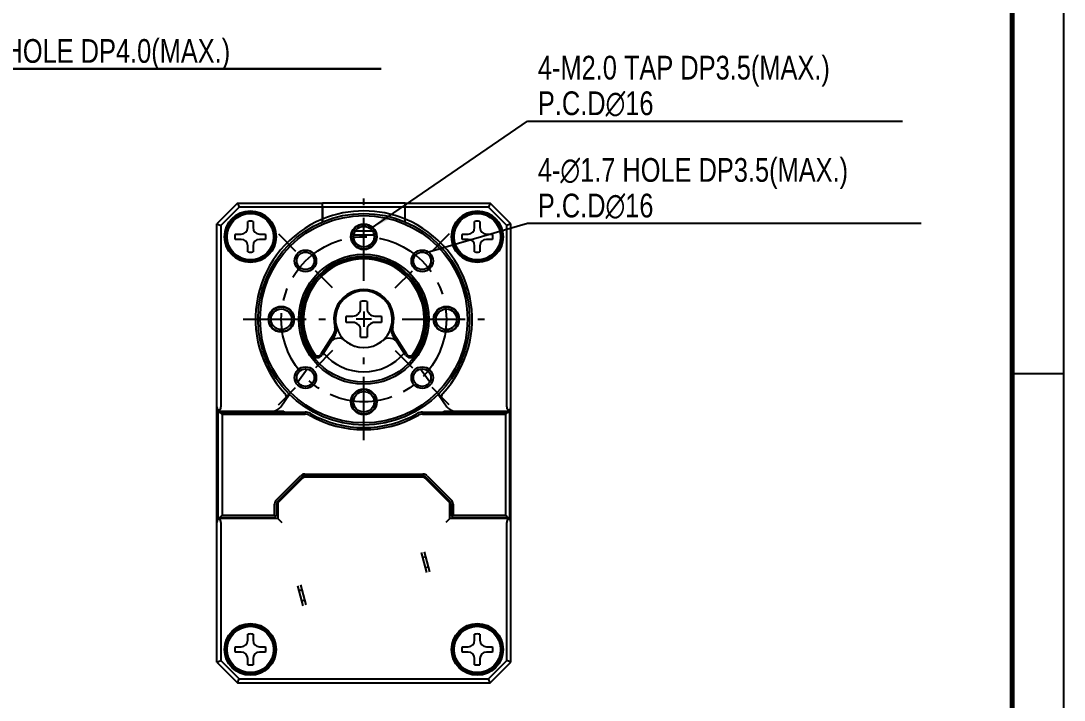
# Model space of a CAD drawing. Header units: millimetres. Extents: x 5 to 292, y 5 to 205.
# Drawn here: x 190.9 to 292, y 73.3 to 139.2 of the extents above; entities that cross this region are included whole.
import ezdxf

# ---------------------------------------------------------------- set-up
doc = ezdxf.new("R2010")
doc.units = ezdxf.units.MM
doc.header["$LTSCALE"] = 16.335
doc.linetypes.add('CENTER', pattern=[0.6, 0.375, -0.075, 0.075, -0.075])
doc.layers.get('0').update_dxf_attribs({"linetype": 'CONTINUOUS'})
for name, color, linetype in [('02___PRT_ALL_AXES', 7, 'CONTINUOUS'), ('03___PRT_ALL_CURVES', 7, 'CONTINUOUS'), ('3_ALL_AXES', 7, 'CONTINUOUS'), ('7_ALL_FEATURES', 7, 'CONTINUOUS')]:
    doc.layers.add(name, color=color, linetype=linetype)
doc.styles.get("Standard").update_dxf_attribs({"font": 'txt', "width": 0.8})
doc.dimstyles.new('DIMSTYLE_2', dxfattribs={"dimtxt": 2.3, "dimasz": 2, "dimexe": 1, "dimexo": 0.5, "dimtad": 1, "dimdsep": 46, "dimtxsty": 'Standard', "dimblk": '_FILLED', "dimblk1": '_FILLED', "dimblk2": '_FILLED', "dimcen": 0.09, "dimadec": 0, "dimazin": 0, "dimtp": 0.01, "dimtm": 0.01, "dimtfac": 1, "dimtmove": 0, "dimatfit": 2, "dimldrblk": '_FILLED', "dimfxl": 1, "dimtolj": 1, "dimarcsym": 0})
doc.dimstyles.get("Standard").update_dxf_attribs({"dimtxt": 2.3, "dimasz": 2, "dimexe": 1, "dimexo": 0.5, "dimtad": 1, "dimdsep": 46, "dimtxsty": 'Standard', "dimblk": '_FILLED', "dimblk1": '_FILLED', "dimblk2": '_FILLED', "dimcen": 0.09, "dimadec": 0, "dimazin": 0, "dimtol": 1, "dimtp": 0.01, "dimtm": 0.01, "dimtfac": 1, "dimtofl": 0, "dimtmove": 0, "dimatfit": 3, "dimldrblk": '_FILLED', "dimfxl": 1, "dimtolj": 1, "dimarcsym": 0})

# ---------------------------------------------------------------- blocks, each defined once
blk = doc.blocks.new('_FILLED')
at = {"color": 0, "linetype": 'ByBlock'}
blk.add_solid([(0, 0), (-1, 0.125), (-1, -0.125)], dxfattribs=at)
blk = doc.blocks.new('*D12')
at = {"color": 2, "linetype": 'Continuous'}
for p, q in [((171.98, 107.25), (180.12, 134.52)), ((180.12, 134.52), (225.82, 134.52)), ((225.82, 134.52), (180.12, 134.52))]:
    blk.add_line(p, q, dxfattribs=at)
at = {"color": 2, "linetype": 'Continuous', "xscale": 2, "yscale": 2, "zscale": 2, "rotation": 253.3656606834}
blk.add_blockref('_FILLED', (171.98, 107.25), dxfattribs=at)
at = {"color": 2, "linetype": 'Continuous', "insert": (181.12, 137.4), "char_height": 2.3, "width": 43.5467, "attachment_point": 1, "line_spacing_factor": 0.9}
blk.add_mtext('4-\\Fgdt;{\\Fgdt;n}\\Ftxt;2.1 HOLE DP4.0(MAX.)', dxfattribs=at)

msp = doc.modelspace()

# ---------------------------------------------------------------- linework, layer by layer
at = {"color": 7, "linetype": 'Continuous'}
for p, q in [((292, 5), (292, 205)), ((211.901, 121.495), (209.901, 119.495)), ((211.901, 121.495), (212.067, 121.095)), ((211.901, 121.495), (220.151, 121.495)), ((220.131, 119.672), (220.131, 121.495)), ((228.151, 121.495), (236.401, 121.495)), ((228.171, 119.672), (228.171, 121.495)), ((236.401, 121.495), (236.236, 121.095)), ((238.401, 119.495), (236.401, 121.495)), ((212.067, 121.095), (210.301, 119.329)), ((220.131, 121.095), (212.067, 121.095)), ((220.151, 120.395), (220.131, 120.395)), ((228.171, 120.395), (228.151, 120.395)), ((236.236, 121.095), (228.171, 121.095)), ((238.001, 119.329), (236.236, 121.095)), ((209.901, 76.995), (209.901, 119.495)), ((209.901, 119.495), (210.301, 119.329)), ((220.151, 119.995), (220.131, 119.995)), ((220.131, 119.795), (220.151, 119.795)), ((228.171, 119.995), (228.151, 119.995)), ((228.151, 119.795), (228.171, 119.795)), ((238.401, 119.495), (238.001, 119.329)), ((238.401, 76.995), (238.401, 119.495)), ((210.301, 119.329), (210.301, 101.745)), ((225.139, 118.395), (223.164, 118.395)), ((238.001, 101.745), (238.001, 119.329)), ((221.243, 108.829), (219.98, 106.847)), ((221.369, 108.749), (220.107, 106.767)), ((228.196, 106.767), (226.933, 108.749)), ((228.322, 106.847), (227.06, 108.829)), ((218.649, 105.423), (217.764, 104.156)), ((230.538, 104.156), (229.654, 105.423)), ((287, 105), (292.039, 105.002)), ((216.1, 101.773), (216.937, 102.972)), ((231.365, 102.972), (232.203, 101.773)), ((210.001, 101.482), (210.001, 90.808)), ((210.001, 101.245), (218.472, 101.245)), ((210.401, 101.045), (210.201, 101.245)), ((210.301, 101.345), (216.401, 101.345)), ((211.501, 101.345), (211.501, 101.245)), ((211.601, 101.245), (211.601, 101.345)), ((215.301, 101.345), (215.301, 101.245)), ((216.401, 101.345), (216.401, 101.245)), ((229.83, 101.245), (238.301, 101.245)), ((231.901, 101.345), (238.001, 101.345)), ((231.901, 101.245), (231.901, 101.345)), ((233.001, 101.245), (233.001, 101.345)), ((236.701, 101.345), (236.701, 101.245)), ((236.801, 101.345), (236.801, 101.245)), ((238.101, 101.245), (237.901, 101.045)), ((238.301, 90.808), (238.301, 101.482)), ((210.401, 101.045), (210.401, 91.245)), ((210.401, 101.045), (218.472, 101.045)), ((229.83, 101.045), (237.901, 101.045)), ((237.901, 91.245), (237.901, 101.045)), ((215.677, 92.745), (218.001, 95.069)), ((218.426, 95.245), (229.877, 95.245)), ((230.301, 95.069), (232.626, 92.745)), ((215.818, 92.604), (218.143, 94.928)), ((218.213, 94.857), (215.889, 92.533)), ((218.426, 95.045), (229.877, 95.045)), ((229.877, 94.945), (218.426, 94.945)), ((232.413, 92.533), (230.089, 94.857)), ((230.16, 94.928), (232.484, 92.604)), ((216.401, 93.187), (216.401, 93.045)), ((231.901, 93.045), (231.901, 93.187)), ((215.501, 91.245), (215.501, 92.321)), ((215.701, 91.245), (215.701, 92.321)), ((215.722, 92.445), (215.801, 92.445)), ((215.801, 92.584), (215.801, 92.445)), ((215.801, 92.321), (215.801, 90.945)), ((232.501, 92.445), (232.501, 92.584)), ((232.501, 92.445), (232.581, 92.445)), ((232.501, 90.945), (232.501, 92.321)), ((232.601, 92.321), (232.601, 91.245)), ((232.801, 92.321), (232.801, 91.245)), ((210.001, 91.045), (215.501, 91.045)), ((210.201, 91.045), (210.401, 91.245)), ((210.401, 91.245), (215.501, 91.245)), ((211.501, 91.045), (211.501, 90.945)), ((211.601, 90.945), (211.601, 91.045)), ((215.301, 91.045), (215.301, 90.945)), ((215.601, 91.145), (215.501, 91.245)), ((215.501, 91.045), (215.701, 91.245)), ((232.601, 91.245), (232.801, 91.045)), ((232.701, 91.145), (232.801, 91.245)), ((232.801, 91.245), (237.901, 91.245)), ((232.801, 91.045), (238.301, 91.045)), ((233.001, 90.945), (233.001, 91.045)), ((236.701, 91.045), (236.701, 90.945)), ((236.801, 91.045), (236.801, 90.945)), ((237.901, 91.245), (238.101, 91.045)), ((215.801, 90.945), (210.301, 90.945)), ((210.301, 90.545), (210.301, 77.161)), ((215.801, 90.945), (216.201, 90.545)), ((232.501, 90.945), (232.101, 90.545)), ((238.001, 90.945), (232.501, 90.945)), ((238.001, 77.161), (238.001, 90.545)), ((209.901, 76.995), (210.301, 77.161)), ((209.901, 76.995), (211.901, 74.995)), ((210.301, 77.161), (212.067, 75.395)), ((236.236, 75.395), (238.001, 77.161)), ((236.401, 74.995), (238.401, 76.995)), ((238.401, 76.995), (238.001, 77.161)), ((211.901, 74.995), (212.067, 75.395)), ((211.901, 74.995), (236.401, 74.995)), ((212.067, 75.395), (236.236, 75.395)), ((236.401, 74.995), (236.236, 75.395))]:
    msp.add_line(p, q, dxfattribs=at)
at = {"color": 7, "linetype": 'Continuous', "const_width": 0.5}
msp.add_lwpolyline([(287, 10), (287, 200)], dxfattribs=at)
at = {"color": 7, "linetype": 'Continuous'}
for centre, radius in [((213.151, 118.245), 2.5), ((213.151, 118.245), 2.4), ((235.151, 118.245), 2.5), ((235.151, 118.245), 2.4), ((218.494, 115.902), 1.05), ((218.494, 115.902), 0.85), ((224.151, 110.245), 6.3), ((224.151, 110.245), 6.1), ((229.808, 115.902), 1.05), ((229.808, 115.902), 0.85), ((218.494, 104.588), 1.05), ((218.494, 104.588), 0.85), ((229.808, 104.588), 1.05), ((229.808, 104.588), 0.85), ((213.151, 78.245), 2.5), ((213.151, 78.245), 2.4), ((235.151, 78.245), 2.5), ((235.151, 78.245), 2.4)]:
    msp.add_circle(centre, radius, dxfattribs=at)
for centre, radius, start, end in [((224.151, 110.245), 10.5, 112.51077, 223.26784), ((224.151, 110.245), 10.5, 316.73216, 67.48923), ((224.151, 110.245), 6, 324.29469, 215.70531), ((224.151, 110.245), 5.85, 324.29469, 215.70531), ((224.151, 110.245), 2.9, 345.1782, 194.8218), ((224.151, 110.245), 2.75, 345.1782, 194.8218), ((220.526, 109.286), 0.85, 327.5, 14.8218), ((220.526, 109.286), 1, 327.5, 14.8218), ((227.776, 109.286), 1, 165.1782, 212.5), ((227.776, 109.286), 0.85, 165.1782, 212.5), ((221.7, 107.407), 1, 49.18897, 147.5), ((226.602, 107.407), 1, 32.5, 130.81103), ((224.151, 110.245), 2.75, 229.18897, 309.75501), ((219.685, 107.035), 0.5, 215.70531, 327.5), ((219.685, 107.035), 0.35, 215.70531, 327.5), ((224.151, 110.245), 5.1, 219.8935, 320.1065), ((228.617, 107.035), 0.5, 212.5, 324.29469), ((228.617, 107.035), 0.35, 212.5, 324.29469), ((216.142, 102.706), 0.5, 325.07073, 43.26784), ((232.161, 102.706), 0.5, 136.73216, 214.92927), ((210.301, 101.745), 0.4, 180, 270), ((215.28, 102.345), 1, 270, 325.07073), ((218.472, 100.245), 1, 60.40815, 90), ((229.83, 100.245), 1, 90, 119.59185), ((233.023, 102.345), 1, 214.92927, 270), ((238.001, 101.745), 0.4, 270, 360), ((218.472, 100.245), 0.8, 60.40815, 90), ((224.151, 110.245), 10.7, 240.40815, 299.59185), ((224.151, 110.245), 10.5, 240.40815, 299.59185), ((229.83, 100.245), 0.8, 90, 119.59185), ((218.426, 94.645), 0.6, 90, 135), ((229.877, 94.645), 0.6, 45, 90), ((218.426, 94.645), 0.4, 90, 135), ((218.426, 94.645), 0.3, 90, 135), ((229.877, 94.645), 0.4, 45, 90), ((229.877, 94.645), 0.3, 45, 90), ((216.101, 92.321), 0.6, 135, 180), ((216.101, 92.321), 0.4, 135, 180), ((216.101, 92.321), 0.3, 135, 180), ((232.201, 92.321), 0.3, 0, 45), ((232.201, 92.321), 0.4, 0, 45), ((232.201, 92.321), 0.6, 0, 45), ((210.301, 90.545), 0.4, 90, 180), ((238.001, 90.545), 0.4, 0, 90)]:
    msp.add_arc(centre, radius, start, end, dxfattribs=at)
for centre, start_param, end_param in [((209.901, 101.745), -1.0471976, 0), ((238.401, 101.745), 3.1415927, 4.1887902), ((209.901, 90.545), 0, 1.0471976), ((238.401, 90.545), 2.0943951, 3.1415927)]:
    msp.add_ellipse(centre, major_axis=(0.4, 0), ratio=1, start_param=start_param, end_param=end_param, dxfattribs=at)
at = {"layer": '02___PRT_ALL_AXES', "color": 7, "linetype": 'CENTER'}
for p, q in [((224.151, 113.958), (224.151, 121.958)), ((215.869, 118.527), (217.54, 116.857)), ((232.433, 118.527), (230.763, 116.857)), ((221.12, 113.277), (219.449, 114.947)), ((227.183, 113.277), (228.854, 114.947)), ((212.439, 110.245), (220.439, 110.245)), ((227.864, 110.245), (235.864, 110.245)), ((221.12, 107.213), (219.449, 105.543)), ((227.183, 107.213), (228.854, 105.543)), ((224.151, 98.533), (224.151, 106.533)), ((215.869, 101.963), (217.54, 103.634)), ((232.433, 101.963), (230.763, 103.634))]:
    msp.add_line(p, q, dxfattribs=at)
at = {"layer": '02___PRT_ALL_AXES', "color": 7, "linetype": 'Continuous'}
for p, q in [((220.151, 121.095), (220.151, 119.953)), ((228.151, 119.953), (228.151, 121.095)), ((224.985, 118.795), (223.317, 118.795)), ((224.894, 110.245), (223.409, 110.245)), ((224.151, 110.988), (224.151, 109.503))]:
    msp.add_line(p, q, dxfattribs=at)
for centre in [(224.151, 118.245), (216.151, 110.245), (232.151, 110.245), (224.151, 102.245)]:
    msp.add_circle(centre, 1, dxfattribs=at)
at = {"layer": '02___PRT_ALL_AXES', "color": 7, "linetype": 'CENTER'}
msp.add_circle((224.151, 110.245), 8, dxfattribs=at)
at = {"layer": '02___PRT_ALL_AXES', "color": 7, "linetype": 'Continuous'}
msp.add_arc((224.151, 110.245), 10.5, 67.60731, 112.39269, dxfattribs=at)
at = {"layer": '03___PRT_ALL_CURVES', "color": 4, "linetype": 'Continuous'}
for p, q in [((220.131, 119.795), (220.151, 119.795)), ((228.151, 119.795), (228.171, 119.795))]:
    msp.add_line(p, q, dxfattribs=at)
at = {"layer": '3_ALL_AXES', "color": 7, "linetype": 'Continuous'}
for centre in [(213.151, 118.245), (235.151, 118.245), (213.151, 78.245), (235.151, 78.245)]:
    msp.add_circle(centre, 2.25, dxfattribs=at)
msp.add_arc((224.151, 110.245), 2.75, 194.82176, 345.17824, dxfattribs=at)
at = {"layer": '7_ALL_FEATURES', "color": 7, "linetype": 'Continuous'}
for p, q in [((220.151, 121.095), (220.151, 121.495)), ((228.151, 121.495), (220.151, 121.495)), ((228.151, 121.495), (228.151, 121.095)), ((228.151, 121.095), (220.151, 121.095)), ((212.892, 119.129), (212.892, 119.723)), ((213.41, 119.723), (213.41, 119.129)), ((220.151, 119.945), (220.151, 119.679)), ((228.151, 119.679), (228.151, 119.945)), ((234.892, 119.129), (234.892, 119.723)), ((235.41, 119.723), (235.41, 119.129)), ((211.674, 118.504), (212.267, 118.504)), ((214.035, 118.504), (214.629, 118.504)), ((233.674, 118.504), (234.267, 118.504)), ((236.035, 118.504), (236.629, 118.504)), ((212.267, 117.986), (211.674, 117.986)), ((212.892, 116.768), (212.892, 117.361)), ((213.41, 117.361), (213.41, 116.768)), ((214.629, 117.986), (214.035, 117.986)), ((234.267, 117.986), (233.674, 117.986)), ((234.892, 116.768), (234.892, 117.361)), ((235.41, 117.361), (235.41, 116.768)), ((236.629, 117.986), (236.035, 117.986)), ((223.841, 111.306), (223.841, 111.967)), ((224.462, 111.967), (224.462, 111.306)), ((222.429, 110.556), (223.091, 110.556)), ((225.212, 110.556), (225.873, 110.556)), ((223.091, 109.934), (222.429, 109.934)), ((225.873, 109.934), (225.212, 109.934)), ((223.841, 108.523), (223.841, 109.184)), ((224.462, 109.184), (224.462, 108.523)), ((230.254, 85.695), (229.736, 87.627)), ((230.155, 87.222), (229.866, 87.144)), ((230.544, 85.773), (230.026, 87.705)), ((230.125, 86.178), (230.414, 86.256)), ((218.276, 82.486), (217.759, 84.418)), ((218.178, 84.012), (217.888, 83.935)), ((218.566, 82.563), (218.049, 84.495)), ((218.147, 82.969), (218.437, 83.046)), ((212.892, 79.129), (212.892, 79.723)), ((213.41, 79.723), (213.41, 79.129)), ((234.892, 79.129), (234.892, 79.723)), ((235.41, 79.723), (235.41, 79.129)), ((211.674, 78.504), (212.267, 78.504)), ((212.267, 77.986), (211.674, 77.986)), ((214.035, 78.504), (214.629, 78.504)), ((214.629, 77.986), (214.035, 77.986)), ((233.674, 78.504), (234.267, 78.504)), ((234.267, 77.986), (233.674, 77.986)), ((236.035, 78.504), (236.629, 78.504)), ((236.629, 77.986), (236.035, 77.986)), ((212.892, 76.768), (212.892, 77.361)), ((213.41, 77.361), (213.41, 76.768)), ((234.892, 76.768), (234.892, 77.361)), ((235.41, 77.361), (235.41, 76.768))]:
    msp.add_line(p, q, dxfattribs=at)
for centre, radius in [((224.151, 110.245), 10.25), ((224.151, 110.245), 10.05), ((224.151, 118.245), 1.25), ((224.151, 118.245), 1.2), ((216.151, 110.245), 1.25), ((216.151, 110.245), 1.2), ((232.151, 110.245), 1.25), ((232.151, 110.245), 1.2), ((224.151, 102.245), 1.25), ((224.151, 102.245), 1.2)]:
    msp.add_circle(centre, radius, dxfattribs=at)
for centre, radius, start, end in [((213.151, 118.245), 1.5, 80.06162, 99.93838), ((235.151, 118.245), 1.5, 80.06162, 99.93838), ((213.151, 118.245), 1.5, 170.06162, 189.93838), ((212.267, 119.129), 0.625, 270, 360), ((214.035, 119.129), 0.625, 180, 270), ((213.151, 118.245), 1.5, 350.06162, 9.93838), ((235.151, 118.245), 1.5, 170.06162, 189.93838), ((234.267, 119.129), 0.625, 270, 360), ((236.035, 119.129), 0.625, 180, 270), ((235.151, 118.245), 1.5, 350.06162, 9.93838), ((212.267, 117.361), 0.625, 0, 90), ((214.035, 117.361), 0.625, 90, 180), ((234.267, 117.361), 0.625, 0, 90), ((236.035, 117.361), 0.625, 90, 180), ((213.151, 118.245), 1.5, 260.06162, 279.93838), ((235.151, 118.245), 1.5, 260.06162, 279.93838), ((223.091, 111.306), 0.75, 270, 360), ((224.151, 110.245), 1.75, 79.77465, 100.22535), ((225.212, 111.306), 0.75, 180, 270), ((224.151, 110.245), 1.75, 169.77465, 190.22535), ((224.151, 110.245), 1.75, 349.77465, 10.22535), ((223.091, 109.184), 0.75, 0, 90), ((225.212, 109.184), 0.75, 90, 180), ((224.151, 110.245), 1.75, 259.77465, 280.22535), ((212.267, 79.129), 0.625, 270, 360), ((213.151, 78.245), 1.5, 80.06162, 99.93838), ((214.035, 79.129), 0.625, 180, 270), ((234.267, 79.129), 0.625, 270, 360), ((235.151, 78.245), 1.5, 80.06162, 99.93838), ((236.035, 79.129), 0.625, 180, 270), ((213.151, 78.245), 1.5, 170.06162, 189.93838), ((212.267, 77.361), 0.625, 0, 90), ((214.035, 77.361), 0.625, 90, 180), ((213.151, 78.245), 1.5, 350.06162, 9.93838), ((235.151, 78.245), 1.5, 170.06162, 189.93838), ((234.267, 77.361), 0.625, 0, 90), ((236.035, 77.361), 0.625, 90, 180), ((235.151, 78.245), 1.5, 350.06162, 9.93838), ((213.151, 78.245), 1.5, 260.06162, 279.93838), ((235.151, 78.245), 1.5, 260.06162, 279.93838)]:
    msp.add_arc(centre, radius, start, end, dxfattribs=at)

# ---------------------------------------------------------------- texts
at = {"color": 2, "linetype": 'Continuous', "char_height": 2.3, "attachment_point": 1, "line_spacing_factor": 0.9}
for s, insert, width in [('4-M2.0 TAP DP3.5(MAX.)\\PP.C.D\\Fgdt;{\\Fgdt;n}\\Ftxt;16', (241.025, 135.781), 40.48), ('4-\\Fgdt;{\\Fgdt;n}\\Ftxt;1.7 HOLE DP3.5(MAX.)\\PP.C.D\\Fgdt;{\\Fgdt;n}\\Ftxt;16', (241.019, 125.868), 43.54667)]:
    msp.add_mtext(s, dxfattribs=dict(at, insert=insert, width=width))

# ---------------------------------------------------------------- dimensions: what is measured, and where the dimension line sits
at = {"color": 2, "linetype": 'Continuous'}
dim = msp.add_diameter_dim_2p(p1=(171.975, 107.251), p2=(171.374, 105.239), text='4-%%c<> HOLE DP4.0(MAX.)', dimstyle='DIMSTYLE_2', override={"dimtih": 1, "dimtoh": 1, "dimpost": '<>'}, dxfattribs=at)
dim.commit()
dim.dimension.update_dxf_attribs({"geometry": '*D12', "text_midpoint": (202.897, 136.25), "dimtype": 163})

# ---------------------------------------------------------------- leaders
at = {"color": 2, "linetype": 'Continuous', "annotation_type": 0, "has_hookline": 1, "hookline_direction": 0}
for points, text_width in [([(224.796, 119.009), (240.025, 129.456), (241.025, 129.456)], 34.718), ([(230.109, 116.697), (240.019, 119.543), (241.019, 119.543)], 36.53)]:
    msp.add_leader(points, dimstyle='Standard', override={"dimtad": 1}, dxfattribs=dict(at, text_width=text_width))

doc.saveas('drawing.dxf')
